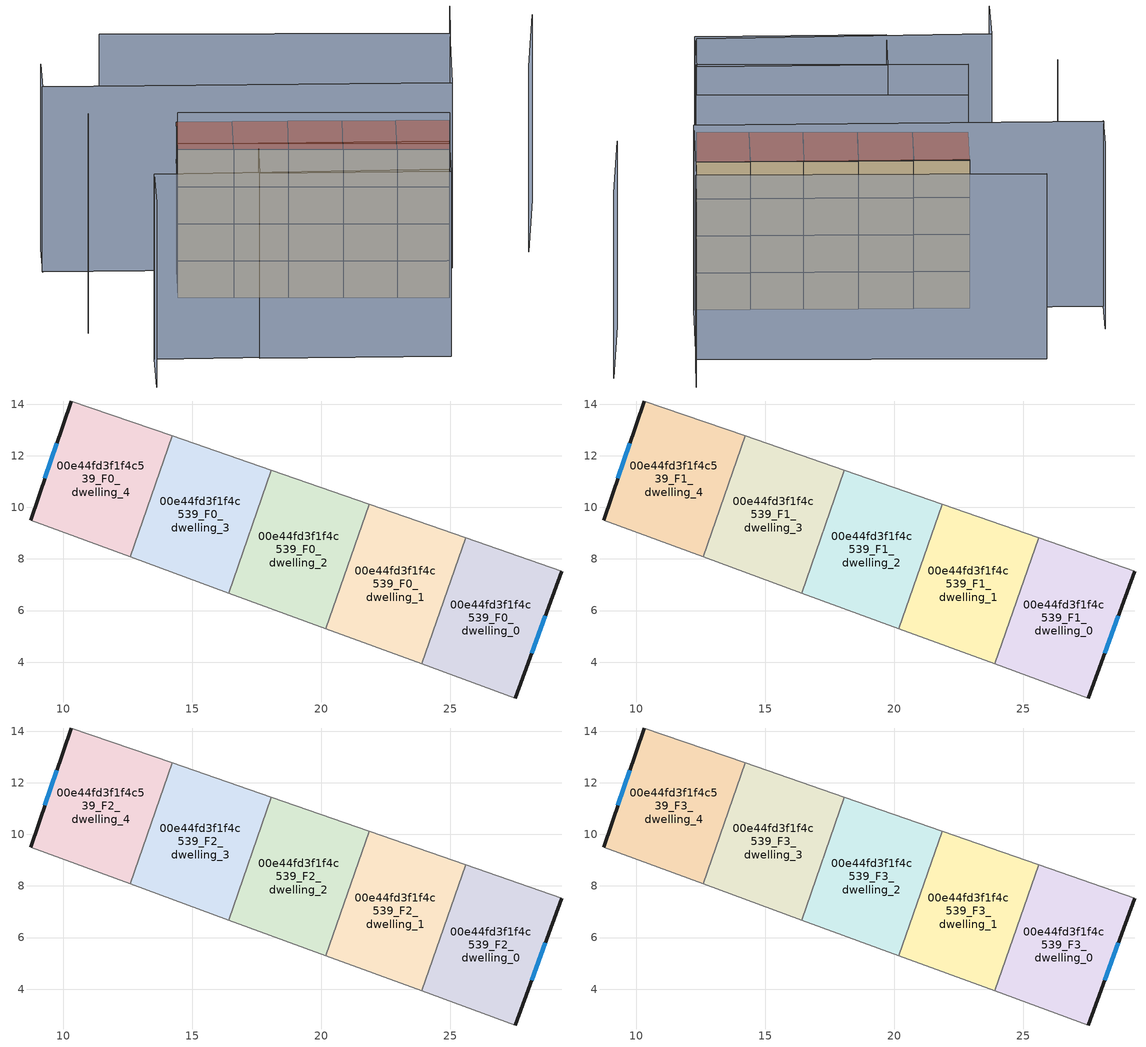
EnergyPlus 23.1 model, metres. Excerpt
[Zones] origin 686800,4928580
00e44fd3f1f4c539_F0_dwelling_0
 floor ground (EU_floor_Construction): 29.34,7.53 27.52,2.61 23.9,3.94 25.6,8.83 z0
 wall outside (EU_wall_Construction): 27.52,2.61 29.34,7.53 z0:3
 wall adiabatic (EU_wall_Construction): 23.9,3.94 27.52,2.61 / 29.34,7.53 25.6,8.83 z0:3
 wall to 00e44fd3f1f4c539_F0_dwelling_1 (EU_wall_Construction): 25.6,8.83 23.9,3.94 z0:3
 window (EU_Window_Construction): 28.16,4.35 28.69,5.79 z1.06:1.94
00e44fd3f1f4c539_F0_dwelling_1
 floor ground (EU_floor_Construction): 25.6,8.83 23.9,3.94 20.19,5.3 21.86,10.12 z0
 wall adiabatic (EU_wall_Construction): 20.19,5.3 23.9,3.94 / 25.6,8.83 21.86,10.12 z0:3
 wall to 00e44fd3f1f4c539_F0_dwelling_2 (EU_wall_Construction): 21.86,10.12 20.19,5.3 z0:3
00e44fd3f1f4c539_F0_dwelling_2
 floor ground (EU_floor_Construction): 21.86,10.12 20.19,5.3 16.42,6.68 18.07,11.44 z0
 wall adiabatic (EU_wall_Construction): 16.42,6.68 20.19,5.3 / 21.86,10.12 18.07,11.44 z0:3
 wall to 00e44fd3f1f4c539_F0_dwelling_3 (EU_wall_Construction): 18.07,11.44 16.42,6.68 z0:3
00e44fd3f1f4c539_F0_dwelling_3
 floor ground (EU_floor_Construction): 18.07,11.44 16.42,6.68 12.6,8.08 14.23,12.77 z0
 wall adiabatic (EU_wall_Construction): 12.6,8.08 16.42,6.68 / 18.07,11.44 14.23,12.77 z0:3
 wall to 00e44fd3f1f4c539_F0_dwelling_4 (EU_wall_Construction): 14.23,12.77 12.6,8.08 z0:3
00e44fd3f1f4c539_F0_dwelling_4
 floor ground (EU_floor_Construction): 14.23,12.77 12.6,8.08 8.74,9.49 10.32,14.12 z0
 wall outside (EU_wall_Construction): 10.32,14.12 8.74,9.49 z0:3
 wall adiabatic (EU_wall_Construction): 8.74,9.49 12.6,8.08 / 14.23,12.77 10.32,14.12 z0:3
 window (EU_Window_Construction): 9.76,12.49 9.3,11.13 z1.06:1.94
00e44fd3f1f4c539_F1_dwelling_0
 floor to 00e44fd3f1f4c539_F0_dwelling_0 (EU_floor_Construction): 29.34,7.53 27.52,2.61 23.9,3.94 25.6,8.83 z3
 wall outside (EU_wall_Construction): 27.52,2.61 29.34,7.53 z3:6
 wall adiabatic (EU_wall_Construction): 23.9,3.94 27.52,2.61 / 29.34,7.53 25.6,8.83 z3:6
 wall to 00e44fd3f1f4c539_F1_dwelling_1 (EU_wall_Construction): 25.6,8.83 23.9,3.94 z3:6
 window (EU_Window_Construction): 28.16,4.35 28.69,5.79 z4.06:4.94
00e44fd3f1f4c539_F1_dwelling_1
 floor to 00e44fd3f1f4c539_F0_dwelling_1 (EU_floor_Construction): 25.6,8.83 23.9,3.94 20.19,5.3 21.86,10.12 z3
 wall adiabatic (EU_wall_Construction): 20.19,5.3 23.9,3.94 / 25.6,8.83 21.86,10.12 z3:6
 wall to 00e44fd3f1f4c539_F1_dwelling_2 (EU_wall_Construction): 21.86,10.12 20.19,5.3 z3:6
00e44fd3f1f4c539_F1_dwelling_2
 floor to 00e44fd3f1f4c539_F0_dwelling_2 (EU_floor_Construction): 21.86,10.12 20.19,5.3 16.42,6.68 18.07,11.44 z3
 wall adiabatic (EU_wall_Construction): 16.42,6.68 20.19,5.3 / 21.86,10.12 18.07,11.44 z3:6
 wall to 00e44fd3f1f4c539_F1_dwelling_3 (EU_wall_Construction): 18.07,11.44 16.42,6.68 z3:6
00e44fd3f1f4c539_F1_dwelling_3
 floor to 00e44fd3f1f4c539_F0_dwelling_3 (EU_floor_Construction): 18.07,11.44 16.42,6.68 12.6,8.08 14.23,12.77 z3
 wall adiabatic (EU_wall_Construction): 12.6,8.08 16.42,6.68 / 18.07,11.44 14.23,12.77 z3:6
 wall to 00e44fd3f1f4c539_F1_dwelling_4 (EU_wall_Construction): 14.23,12.77 12.6,8.08 z3:6
00e44fd3f1f4c539_F1_dwelling_4
 floor to 00e44fd3f1f4c539_F0_dwelling_4 (EU_floor_Construction): 14.23,12.77 12.6,8.08 8.74,9.49 10.32,14.12 z3
 wall outside (EU_wall_Construction): 10.32,14.12 8.74,9.49 z3:6
 wall adiabatic (EU_wall_Construction): 8.74,9.49 12.6,8.08 / 14.23,12.77 10.32,14.12 z3:6
 window (EU_Window_Construction): 9.76,12.49 9.3,11.13 z4.06:4.94
00e44fd3f1f4c539_F2_dwelling_0
 floor to 00e44fd3f1f4c539_F1_dwelling_0 (EU_floor_Construction): 29.34,7.53 27.52,2.61 23.9,3.94 25.6,8.83 z6
 wall outside (EU_wall_Construction): 27.52,2.61 29.34,7.53 z6:9
 wall adiabatic (EU_wall_Construction): 23.9,3.94 27.52,2.61 / 29.34,7.53 25.6,8.83 z6:9
 wall to 00e44fd3f1f4c539_F2_dwelling_1 (EU_wall_Construction): 25.6,8.83 23.9,3.94 z6:9
 window (EU_Window_Construction): 28.16,4.35 28.69,5.79 z7.06:7.94
00e44fd3f1f4c539_F2_dwelling_1
 floor to 00e44fd3f1f4c539_F1_dwelling_1 (EU_floor_Construction): 25.6,8.83 23.9,3.94 20.19,5.3 21.86,10.12 z6
 wall adiabatic (EU_wall_Construction): 20.19,5.3 23.9,3.94 / 25.6,8.83 21.86,10.12 z6:9
 wall to 00e44fd3f1f4c539_F2_dwelling_2 (EU_wall_Construction): 21.86,10.12 20.19,5.3 z6:9
00e44fd3f1f4c539_F2_dwelling_2
 floor to 00e44fd3f1f4c539_F1_dwelling_2 (EU_floor_Construction): 21.86,10.12 20.19,5.3 16.42,6.68 18.07,11.44 z6
 wall adiabatic (EU_wall_Construction): 16.42,6.68 20.19,5.3 / 21.86,10.12 18.07,11.44 z6:9
 wall to 00e44fd3f1f4c539_F2_dwelling_3 (EU_wall_Construction): 18.07,11.44 16.42,6.68 z6:9
00e44fd3f1f4c539_F2_dwelling_3
 floor to 00e44fd3f1f4c539_F1_dwelling_3 (EU_floor_Construction): 18.07,11.44 16.42,6.68 12.6,8.08 14.23,12.77 z6
 wall adiabatic (EU_wall_Construction): 12.6,8.08 16.42,6.68 / 18.07,11.44 14.23,12.77 z6:9
 wall to 00e44fd3f1f4c539_F2_dwelling_4 (EU_wall_Construction): 14.23,12.77 12.6,8.08 z6:9
00e44fd3f1f4c539_F2_dwelling_4
 floor to 00e44fd3f1f4c539_F1_dwelling_4 (EU_floor_Construction): 14.23,12.77 12.6,8.08 8.74,9.49 10.32,14.12 z6
 wall outside (EU_wall_Construction): 10.32,14.12 8.74,9.49 z6:9
 wall adiabatic (EU_wall_Construction): 8.74,9.49 12.6,8.08 / 14.23,12.77 10.32,14.12 z6:9
 window (EU_Window_Construction): 9.76,12.49 9.3,11.13 z7.06:7.94
00e44fd3f1f4c539_F3_dwelling_0
 floor to 00e44fd3f1f4c539_F2_dwelling_0 (EU_floor_Construction): 29.34,7.53 27.52,2.61 23.9,3.94 25.6,8.83 z9
 wall outside (EU_wall_Construction): 27.52,2.61 29.34,7.53 z9:12
 wall adiabatic (EU_wall_Construction): 23.9,3.94 27.52,2.61 / 29.34,7.53 25.6,8.83 z9:12
 wall to 00e44fd3f1f4c539_F3_dwelling_1 (EU_wall_Construction): 25.6,8.83 23.9,3.94 z9:12
 window (EU_Window_Construction): 28.16,4.35 28.69,5.79 z10.06:10.94
 roof outside (EU_roof_Construction): 27.52,2.61 29.34,7.53 25.6,8.83 23.9,3.94 z12
00e44fd3f1f4c539_F3_dwelling_1
 floor to 00e44fd3f1f4c539_F2_dwelling_1 (EU_floor_Construction): 25.6,8.83 23.9,3.94 20.19,5.3 21.86,10.12 z9
 wall adiabatic (EU_wall_Construction): 20.19,5.3 23.9,3.94 / 25.6,8.83 21.86,10.12 z9:12
 wall to 00e44fd3f1f4c539_F3_dwelling_2 (EU_wall_Construction): 21.86,10.12 20.19,5.3 z9:12
 roof outside (EU_roof_Construction): 23.9,3.94 25.6,8.83 21.86,10.12 20.19,5.3 z12
00e44fd3f1f4c539_F3_dwelling_2
 floor to 00e44fd3f1f4c539_F2_dwelling_2 (EU_floor_Construction): 21.86,10.12 20.19,5.3 16.42,6.68 18.07,11.44 z9
 wall adiabatic (EU_wall_Construction): 16.42,6.68 20.19,5.3 / 21.86,10.12 18.07,11.44 z9:12
 wall to 00e44fd3f1f4c539_F3_dwelling_3 (EU_wall_Construction): 18.07,11.44 16.42,6.68 z9:12
 roof outside (EU_roof_Construction): 20.19,5.3 21.86,10.12 18.07,11.44 16.42,6.68 z12
00e44fd3f1f4c539_F3_dwelling_3
 floor to 00e44fd3f1f4c539_F2_dwelling_3 (EU_floor_Construction): 18.07,11.44 16.42,6.68 12.6,8.08 14.23,12.77 z9
 wall adiabatic (EU_wall_Construction): 12.6,8.08 16.42,6.68 / 18.07,11.44 14.23,12.77 z9:12
 wall to 00e44fd3f1f4c539_F3_dwelling_4 (EU_wall_Construction): 14.23,12.77 12.6,8.08 z9:12
 roof outside (EU_roof_Construction): 16.42,6.68 18.07,11.44 14.23,12.77 12.6,8.08 z12
00e44fd3f1f4c539_F3_dwelling_4
 floor to 00e44fd3f1f4c539_F2_dwelling_4 (EU_floor_Construction): 14.23,12.77 12.6,8.08 8.74,9.49 10.32,14.12 z9
 wall outside (EU_wall_Construction): 10.32,14.12 8.74,9.49 z9:12
 wall adiabatic (EU_wall_Construction): 8.74,9.49 12.6,8.08 / 14.23,12.77 10.32,14.12 z9:12
 window (EU_Window_Construction): 9.76,12.49 9.3,11.13 z10.06:10.94
 roof outside (EU_roof_Construction): 12.6,8.08 14.23,12.77 10.32,14.12 8.74,9.49 z12
shading: 1.9,-4.65 3.39,-0.01 / 3.39,-0.01 24.08,-6.67 / 35.75,8.12 39.13,16.58 / 32.46,16.01 29.53,7.47 / 29.53,7.47 0.95,17.24 / 33.99,20.13 32.39,15.67 / 32.39,15.67 8.06,24.4 / 2.49,11.64 0.42,5.92 / 2.2,20.91 0.96,17.14 / 10.76,-2.51 12.46,2.47 / 12.46,2.47 25.79,-2.07 / 25.79,-2.07 24.09,-7.05 / 24.09,-7.05 10.76,-2.51 / 8.74,9.49 27.52,2.61 / 27.52,2.61 25.66,-2.46 / 25.66,-2.46 6.88,4.42 / 6.88,4.42 8.74,9.49 z0:15
[Building]
EU S2 Campaign: North Axis=0; Terrain=City; Solar Distribution=FullExterior
[Site:Location]
Bologna: Latitude=44.5; Longitude=11.25; Time Zone=1; Elevation=37
[SizingPeriod:WeatherFileDays]
AnnualSizingPeriod: Begin Month=1; Begin Day of Month=1; End Month=12; End Day of Month=31; Day of Week for Start Day=Monday; Use Weather File Daylight Saving Period=No; Use Weather File Rain and Snow Indicators=No
[MATERIAL]
EU_InternalMass_Material: Roughness=MediumRough; Thickness=0.1; Conductivity=1; Density=1800; Specific Heat=900; Thermal Absorptance=0.9; Solar Absorptance=0.7; Visible Absorptance=0.7
[MATERIAL:NOMASS] Roughness=MediumRough; Thermal Absorptance=0.9; Solar Absorptance=0.7; Visible Absorptance=0.7
Name | Thermal Resistance
EU_wall_NoMass | 0.781309
EU_roof_NoMass | 0.418499
EU_floor_NoMass | 0.563442
[WINDOWMATERIAL:SIMPLEGLAZINGSYSTEM]
EU_Window_SimpleGlazing: UFactor=4.32879; Solar Heat Gain Coefficient=0.85; Visible Transmittance=0.85
[CONSTRUCTION]
EU_wall_Construction: EU_wall_NoMass
EU_roof_Construction: EU_roof_NoMass
EU_floor_Construction: EU_floor_NoMass
EU_InternalMass_Construction: EU_InternalMass_Material
EU_Window_Construction: EU_Window_SimpleGlazing
[ZONE] Type=1; Multiplier=1; Ceiling Height=autocalculate; Floor Area=autocalculate; Part of Total Floor Area=Yes
Name | Volume
00e44fd3f1f4c539_F0_dwelling_0 | 61.0151
00e44fd3f1f4c539_F1_dwelling_0; 00e44fd3f1f4c539_F2_dwelling_0; 00e44fd3f1f4c539_F3_dwelling_0 | 61.0159
00e44fd3f1f4c539_F0_dwelling_1; 00e44fd3f1f4c539_F1_dwelling_1; 00e44fd3f1f4c539_F2_dwelling_1; 00e44fd3f1f4c539_F3_dwelling_1 | 61.0129
00e44fd3f1f4c539_F0_dwelling_2 | 61.0188
00e44fd3f1f4c539_F1_dwelling_2; 00e44fd3f1f4c539_F2_dwelling_2; 00e44fd3f1f4c539_F3_dwelling_2 | 61.0195
00e44fd3f1f4c539_F0_dwelling_3; 00e44fd3f1f4c539_F0_dwelling_4 | 61.0232
00e44fd3f1f4c539_F1_dwelling_3; 00e44fd3f1f4c539_F2_dwelling_3; 00e44fd3f1f4c539_F3_dwelling_3; 00e44fd3f1f4c539_F1_dwelling_4; 00e44fd3f1f4c539_F2_dwelling_4; 00e44fd3f1f4c539_F3_dwelling_4 | 61.0225
[INTERNALMASS] Construction=EU_InternalMass_Construction
Name | Zone or ZoneList | Surface Area
00e44fd3f1f4c539_F0_dwelling_0_EU_InternalMass | 00e44fd3f1f4c539_F0_dwelling_0 | 20.3384
00e44fd3f1f4c539_F0_dwelling_1_EU_InternalMass | 00e44fd3f1f4c539_F0_dwelling_1 | 20.3379
00e44fd3f1f4c539_F0_dwelling_2_EU_InternalMass | 00e44fd3f1f4c539_F0_dwelling_2 | 20.3395
00e44fd3f1f4c539_F0_dwelling_3_EU_InternalMass | 00e44fd3f1f4c539_F0_dwelling_3 | 20.3407
00e44fd3f1f4c539_F0_dwelling_4_EU_InternalMass | 00e44fd3f1f4c539_F0_dwelling_4 | 20.341
00e44fd3f1f4c539_F1_dwelling_0_EU_InternalMass | 00e44fd3f1f4c539_F1_dwelling_0 | 20.3384
00e44fd3f1f4c539_F1_dwelling_1_EU_InternalMass | 00e44fd3f1f4c539_F1_dwelling_1 | 20.3379
00e44fd3f1f4c539_F1_dwelling_2_EU_InternalMass | 00e44fd3f1f4c539_F1_dwelling_2 | 20.3395
00e44fd3f1f4c539_F1_dwelling_3_EU_InternalMass | 00e44fd3f1f4c539_F1_dwelling_3 | 20.3407
00e44fd3f1f4c539_F1_dwelling_4_EU_InternalMass | 00e44fd3f1f4c539_F1_dwelling_4 | 20.341
00e44fd3f1f4c539_F2_dwelling_0_EU_InternalMass | 00e44fd3f1f4c539_F2_dwelling_0 | 20.3384
00e44fd3f1f4c539_F2_dwelling_1_EU_InternalMass | 00e44fd3f1f4c539_F2_dwelling_1 | 20.3379
00e44fd3f1f4c539_F2_dwelling_2_EU_InternalMass | 00e44fd3f1f4c539_F2_dwelling_2 | 20.3395
00e44fd3f1f4c539_F2_dwelling_3_EU_InternalMass | 00e44fd3f1f4c539_F2_dwelling_3 | 20.3407
00e44fd3f1f4c539_F2_dwelling_4_EU_InternalMass | 00e44fd3f1f4c539_F2_dwelling_4 | 20.341
00e44fd3f1f4c539_F3_dwelling_0_EU_InternalMass | 00e44fd3f1f4c539_F3_dwelling_0 | 20.3384
00e44fd3f1f4c539_F3_dwelling_1_EU_InternalMass | 00e44fd3f1f4c539_F3_dwelling_1 | 20.3379
00e44fd3f1f4c539_F3_dwelling_2_EU_InternalMass | 00e44fd3f1f4c539_F3_dwelling_2 | 20.3395
00e44fd3f1f4c539_F3_dwelling_3_EU_InternalMass | 00e44fd3f1f4c539_F3_dwelling_3 | 20.3407
00e44fd3f1f4c539_F3_dwelling_4_EU_InternalMass | 00e44fd3f1f4c539_F3_dwelling_4 | 20.341
[OTHEREQUIPMENT] Fuel Type=Electricity; Design Level Calculation Method=Watts/Area; Power per Zone Floor Area=1; Fraction Latent=0; Fraction Radiant=0; Fraction Lost=0; Carbon Dioxide Generation Rate=0; EndUse Subcategory=EU_Step8_InternalGains
Name | Zone or ZoneList or Space or SpaceList | Schedule
EU_Step8_InternalGain_00e44fd3f1f4c539_F0_dwelling_0_f000 | 00e44fd3f1f4c539_F0_dwelling_0 | EU_Step8_GainSchedule_00e44fd3f1f4c539_F0_dwelling_0_f000
EU_Step8_InternalGain_00e44fd3f1f4c539_F0_dwelling_1_f000 | 00e44fd3f1f4c539_F0_dwelling_1 | EU_Step8_GainSchedule_00e44fd3f1f4c539_F0_dwelling_1_f000
EU_Step8_InternalGain_00e44fd3f1f4c539_F0_dwelling_2_f000 | 00e44fd3f1f4c539_F0_dwelling_2 | EU_Step8_GainSchedule_00e44fd3f1f4c539_F0_dwelling_2_f000
EU_Step8_InternalGain_00e44fd3f1f4c539_F0_dwelling_3_f000 | 00e44fd3f1f4c539_F0_dwelling_3 | EU_Step8_GainSchedule_00e44fd3f1f4c539_F0_dwelling_3_f000
EU_Step8_InternalGain_00e44fd3f1f4c539_F0_dwelling_4_f000 | 00e44fd3f1f4c539_F0_dwelling_4 | EU_Step8_GainSchedule_00e44fd3f1f4c539_F0_dwelling_4_f000
EU_Step8_InternalGain_00e44fd3f1f4c539_F1_dwelling_0_f000 | 00e44fd3f1f4c539_F1_dwelling_0 | EU_Step8_GainSchedule_00e44fd3f1f4c539_F1_dwelling_0_f000
EU_Step8_InternalGain_00e44fd3f1f4c539_F1_dwelling_1_f000 | 00e44fd3f1f4c539_F1_dwelling_1 | EU_Step8_GainSchedule_00e44fd3f1f4c539_F1_dwelling_1_f000
EU_Step8_InternalGain_00e44fd3f1f4c539_F1_dwelling_2_f000 | 00e44fd3f1f4c539_F1_dwelling_2 | EU_Step8_GainSchedule_00e44fd3f1f4c539_F1_dwelling_2_f000
EU_Step8_InternalGain_00e44fd3f1f4c539_F1_dwelling_3_f000 | 00e44fd3f1f4c539_F1_dwelling_3 | EU_Step8_GainSchedule_00e44fd3f1f4c539_F1_dwelling_3_f000
EU_Step8_InternalGain_00e44fd3f1f4c539_F1_dwelling_4_f000 | 00e44fd3f1f4c539_F1_dwelling_4 | EU_Step8_GainSchedule_00e44fd3f1f4c539_F1_dwelling_4_f000
EU_Step8_InternalGain_00e44fd3f1f4c539_F2_dwelling_0_f000 | 00e44fd3f1f4c539_F2_dwelling_0 | EU_Step8_GainSchedule_00e44fd3f1f4c539_F2_dwelling_0_f000
EU_Step8_InternalGain_00e44fd3f1f4c539_F2_dwelling_1_f000 | 00e44fd3f1f4c539_F2_dwelling_1 | EU_Step8_GainSchedule_00e44fd3f1f4c539_F2_dwelling_1_f000
EU_Step8_InternalGain_00e44fd3f1f4c539_F2_dwelling_2_f000 | 00e44fd3f1f4c539_F2_dwelling_2 | EU_Step8_GainSchedule_00e44fd3f1f4c539_F2_dwelling_2_f000
EU_Step8_InternalGain_00e44fd3f1f4c539_F2_dwelling_3_f000 | 00e44fd3f1f4c539_F2_dwelling_3 | EU_Step8_GainSchedule_00e44fd3f1f4c539_F2_dwelling_3_f000
EU_Step8_InternalGain_00e44fd3f1f4c539_F2_dwelling_4_f000 | 00e44fd3f1f4c539_F2_dwelling_4 | EU_Step8_GainSchedule_00e44fd3f1f4c539_F2_dwelling_4_f000
EU_Step8_InternalGain_00e44fd3f1f4c539_F3_dwelling_0_f000 | 00e44fd3f1f4c539_F3_dwelling_0 | EU_Step8_GainSchedule_00e44fd3f1f4c539_F3_dwelling_0_f000
EU_Step8_InternalGain_00e44fd3f1f4c539_F3_dwelling_1_f000 | 00e44fd3f1f4c539_F3_dwelling_1 | EU_Step8_GainSchedule_00e44fd3f1f4c539_F3_dwelling_1_f000
EU_Step8_InternalGain_00e44fd3f1f4c539_F3_dwelling_2_f000 | 00e44fd3f1f4c539_F3_dwelling_2 | EU_Step8_GainSchedule_00e44fd3f1f4c539_F3_dwelling_2_f000
EU_Step8_InternalGain_00e44fd3f1f4c539_F3_dwelling_3_f000 | 00e44fd3f1f4c539_F3_dwelling_3 | EU_Step8_GainSchedule_00e44fd3f1f4c539_F3_dwelling_3_f000
EU_Step8_InternalGain_00e44fd3f1f4c539_F3_dwelling_4_f000 | 00e44fd3f1f4c539_F3_dwelling_4 | EU_Step8_GainSchedule_00e44fd3f1f4c539_F3_dwelling_4_f000
[ZONEVENTILATION:DESIGNFLOWRATE] Schedule=EU_AlwaysOn; Design Flow Rate Calculation Method=AirChanges/Hour; Air Changes per Hour=0.692607; Ventilation Type=Natural; Fan Pressure Rise=0; Fan Total Efficiency=1; Constant Term Coefficient=1; Temperature Term Coefficient=0; Velocity Term Coefficient=0; Velocity Squared Term Coefficient=0; Minimum Indoor Temperature=-100; Maximum Indoor Temperature=100; Delta Temperature=-100; Minimum Outdoor Temperature=-100; Maximum Outdoor Temperature=100; Maximum Wind Speed=40
Name | Zone or ZoneList or Space or SpaceList
EU_ConstantAir_00e44fd3f1f4c539_F0_dwelling_0 | 00e44fd3f1f4c539_F0_dwelling_0
EU_ConstantAir_00e44fd3f1f4c539_F0_dwelling_1 | 00e44fd3f1f4c539_F0_dwelling_1
EU_ConstantAir_00e44fd3f1f4c539_F0_dwelling_2 | 00e44fd3f1f4c539_F0_dwelling_2
EU_ConstantAir_00e44fd3f1f4c539_F0_dwelling_3 | 00e44fd3f1f4c539_F0_dwelling_3
EU_ConstantAir_00e44fd3f1f4c539_F0_dwelling_4 | 00e44fd3f1f4c539_F0_dwelling_4
EU_ConstantAir_00e44fd3f1f4c539_F1_dwelling_0 | 00e44fd3f1f4c539_F1_dwelling_0
EU_ConstantAir_00e44fd3f1f4c539_F1_dwelling_1 | 00e44fd3f1f4c539_F1_dwelling_1
EU_ConstantAir_00e44fd3f1f4c539_F1_dwelling_2 | 00e44fd3f1f4c539_F1_dwelling_2
EU_ConstantAir_00e44fd3f1f4c539_F1_dwelling_3 | 00e44fd3f1f4c539_F1_dwelling_3
EU_ConstantAir_00e44fd3f1f4c539_F1_dwelling_4 | 00e44fd3f1f4c539_F1_dwelling_4
EU_ConstantAir_00e44fd3f1f4c539_F2_dwelling_0 | 00e44fd3f1f4c539_F2_dwelling_0
EU_ConstantAir_00e44fd3f1f4c539_F2_dwelling_1 | 00e44fd3f1f4c539_F2_dwelling_1
EU_ConstantAir_00e44fd3f1f4c539_F2_dwelling_2 | 00e44fd3f1f4c539_F2_dwelling_2
EU_ConstantAir_00e44fd3f1f4c539_F2_dwelling_3 | 00e44fd3f1f4c539_F2_dwelling_3
EU_ConstantAir_00e44fd3f1f4c539_F2_dwelling_4 | 00e44fd3f1f4c539_F2_dwelling_4
EU_ConstantAir_00e44fd3f1f4c539_F3_dwelling_0 | 00e44fd3f1f4c539_F3_dwelling_0
EU_ConstantAir_00e44fd3f1f4c539_F3_dwelling_1 | 00e44fd3f1f4c539_F3_dwelling_1
EU_ConstantAir_00e44fd3f1f4c539_F3_dwelling_2 | 00e44fd3f1f4c539_F3_dwelling_2
EU_ConstantAir_00e44fd3f1f4c539_F3_dwelling_3 | 00e44fd3f1f4c539_F3_dwelling_3
EU_ConstantAir_00e44fd3f1f4c539_F3_dwelling_4 | 00e44fd3f1f4c539_F3_dwelling_4
[HVACTEMPLATE:THERMOSTAT] Constant Heating Setpoint=20; Constant Cooling Setpoint=50
EU_HeatOnly_00e44fd3f1f4c539_F0_dwelling_0; EU_HeatOnly_00e44fd3f1f4c539_F0_dwelling_1; EU_HeatOnly_00e44fd3f1f4c539_F0_dwelling_2; EU_HeatOnly_00e44fd3f1f4c539_F0_dwelling_3; EU_HeatOnly_00e44fd3f1f4c539_F0_dwelling_4; EU_HeatOnly_00e44fd3f1f4c539_F1_dwelling_0; EU_HeatOnly_00e44fd3f1f4c539_F1_dwelling_1; EU_HeatOnly_00e44fd3f1f4c539_F1_dwelling_2; EU_HeatOnly_00e44fd3f1f4c539_F1_dwelling_3; EU_HeatOnly_00e44fd3f1f4c539_F1_dwelling_4; EU_HeatOnly_00e44fd3f1f4c539_F2_dwelling_0; EU_HeatOnly_00e44fd3f1f4c539_F2_dwelling_1; EU_HeatOnly_00e44fd3f1f4c539_F2_dwelling_2; EU_HeatOnly_00e44fd3f1f4c539_F2_dwelling_3; EU_HeatOnly_00e44fd3f1f4c539_F2_dwelling_4; EU_HeatOnly_00e44fd3f1f4c539_F3_dwelling_0; EU_HeatOnly_00e44fd3f1f4c539_F3_dwelling_1; EU_HeatOnly_00e44fd3f1f4c539_F3_dwelling_2; EU_HeatOnly_00e44fd3f1f4c539_F3_dwelling_3; EU_HeatOnly_00e44fd3f1f4c539_F3_dwelling_4
[HVACTEMPLATE:ZONE:IDEALLOADSAIRSYSTEM] System Availability Schedule=EU_AlwaysOn; Maximum Heating Supply Air Temperature=50; Minimum Cooling Supply Air Temperature=13; Maximum Heating Supply Air Humidity Ratio=0.0156; Minimum Cooling Supply Air Humidity Ratio=0.0077; Heating Limit=NoLimit; Cooling Limit=NoLimit; Heating Availability Schedule=EU_AlwaysOn; Cooling Availability Schedule=EU_CoolingOff; Dehumidification Control Type=ConstantSensibleHeatRatio; Cooling Sensible Heat Ratio=0.7; Dehumidification Setpoint=60; Humidification Control Type=None; Humidification Setpoint=30; Outdoor Air Method=None; Outdoor Air Flow Rate per Person=0.00944; Outdoor Air Flow Rate per Zone Floor Area=0; Outdoor Air Flow Rate per Zone=0; Demand Controlled Ventilation Type=None; Outdoor Air Economizer Type=NoEconomizer; Heat Recovery Type=None; Sensible Heat Recovery Effectiveness=0.7; Latent Heat Recovery Effectiveness=0.65
Name | Template Thermostat
00e44fd3f1f4c539_F0_dwelling_0 | EU_HeatOnly_00e44fd3f1f4c539_F0_dwelling_0
00e44fd3f1f4c539_F0_dwelling_1 | EU_HeatOnly_00e44fd3f1f4c539_F0_dwelling_1
00e44fd3f1f4c539_F0_dwelling_2 | EU_HeatOnly_00e44fd3f1f4c539_F0_dwelling_2
00e44fd3f1f4c539_F0_dwelling_3 | EU_HeatOnly_00e44fd3f1f4c539_F0_dwelling_3
00e44fd3f1f4c539_F0_dwelling_4 | EU_HeatOnly_00e44fd3f1f4c539_F0_dwelling_4
00e44fd3f1f4c539_F1_dwelling_0 | EU_HeatOnly_00e44fd3f1f4c539_F1_dwelling_0
00e44fd3f1f4c539_F1_dwelling_1 | EU_HeatOnly_00e44fd3f1f4c539_F1_dwelling_1
00e44fd3f1f4c539_F1_dwelling_2 | EU_HeatOnly_00e44fd3f1f4c539_F1_dwelling_2
00e44fd3f1f4c539_F1_dwelling_3 | EU_HeatOnly_00e44fd3f1f4c539_F1_dwelling_3
00e44fd3f1f4c539_F1_dwelling_4 | EU_HeatOnly_00e44fd3f1f4c539_F1_dwelling_4
00e44fd3f1f4c539_F2_dwelling_0 | EU_HeatOnly_00e44fd3f1f4c539_F2_dwelling_0
00e44fd3f1f4c539_F2_dwelling_1 | EU_HeatOnly_00e44fd3f1f4c539_F2_dwelling_1
00e44fd3f1f4c539_F2_dwelling_2 | EU_HeatOnly_00e44fd3f1f4c539_F2_dwelling_2
00e44fd3f1f4c539_F2_dwelling_3 | EU_HeatOnly_00e44fd3f1f4c539_F2_dwelling_3
00e44fd3f1f4c539_F2_dwelling_4 | EU_HeatOnly_00e44fd3f1f4c539_F2_dwelling_4
00e44fd3f1f4c539_F3_dwelling_0 | EU_HeatOnly_00e44fd3f1f4c539_F3_dwelling_0
00e44fd3f1f4c539_F3_dwelling_1 | EU_HeatOnly_00e44fd3f1f4c539_F3_dwelling_1
00e44fd3f1f4c539_F3_dwelling_2 | EU_HeatOnly_00e44fd3f1f4c539_F3_dwelling_2
00e44fd3f1f4c539_F3_dwelling_3 | EU_HeatOnly_00e44fd3f1f4c539_F3_dwelling_3
00e44fd3f1f4c539_F3_dwelling_4 | EU_HeatOnly_00e44fd3f1f4c539_F3_dwelling_4
[SIZING:ZONE] Zone Cooling Design Supply Air Temperature Input Method=SupplyAirTemperature; Zone Cooling Design Supply Air Temperature=13; Zone Heating Design Supply Air Temperature Input Method=SupplyAirTemperature; Zone Heating Design Supply Air Temperature=50; Zone Cooling Design Supply Air Humidity Ratio=0.008; Zone Heating Design Supply Air Humidity Ratio=0.008; Cooling Design Air Flow Method=DesignDay; Cooling Design Air Flow Rate=0; Cooling Minimum Air Flow per Zone Floor Area=0.000762; Cooling Minimum Air Flow=0; Cooling Minimum Air Flow Fraction=0.2; Heating Design Air Flow Method=DesignDay; Heating Design Air Flow Rate=0; Heating Maximum Air Flow per Zone Floor Area=0.002032; Heating Maximum Air Flow=0.141576; Heating Maximum Air Flow Fraction=0.3; Account for Dedicated Outdoor Air System=No; Dedicated Outdoor Air System Control Strategy=NeutralSupplyAir; Dedicated Outdoor Air Low Setpoint Temperature for Design=autosize; Dedicated Outdoor Air High Setpoint Temperature for Design=autosize; Zone Load Sizing Method=Sensible Load Only No Latent Load; Zone Latent Cooling Design Supply Air Humidity Ratio Input Method=HumidityRatioDifference; Zone Cooling Design Supply Air Humidity Ratio Difference=0.005; Zone Latent Heating Design Supply Air Humidity Ratio Input Method=HumidityRatioDifference; Zone Humidification Design Supply Air Humidity Ratio Difference=0.005
00e44fd3f1f4c539_F0_dwelling_0; 00e44fd3f1f4c539_F0_dwelling_1; 00e44fd3f1f4c539_F0_dwelling_2; 00e44fd3f1f4c539_F0_dwelling_3; 00e44fd3f1f4c539_F0_dwelling_4; 00e44fd3f1f4c539_F1_dwelling_0; 00e44fd3f1f4c539_F1_dwelling_1; 00e44fd3f1f4c539_F1_dwelling_2; 00e44fd3f1f4c539_F1_dwelling_3; 00e44fd3f1f4c539_F1_dwelling_4; 00e44fd3f1f4c539_F2_dwelling_0; 00e44fd3f1f4c539_F2_dwelling_1; 00e44fd3f1f4c539_F2_dwelling_2; 00e44fd3f1f4c539_F2_dwelling_3; 00e44fd3f1f4c539_F2_dwelling_4; 00e44fd3f1f4c539_F3_dwelling_0; 00e44fd3f1f4c539_F3_dwelling_1; 00e44fd3f1f4c539_F3_dwelling_2; 00e44fd3f1f4c539_F3_dwelling_3; 00e44fd3f1f4c539_F3_dwelling_4
[SCHEDULE:CONSTANT]
Name | Hourly Value
EU_AlwaysOn | 1
EU_CoolingOff | 0
[SCHEDULE:FILE] Column Number=1; Rows to Skip at Top=0; Number of Hours of Data=8760; Column Separator=Comma; Interpolate to Timestep=No; Minutes per Item=60; Adjust Schedule for Daylight Savings=Yes
Name | File
EU_Step8_GainSchedule_00e44fd3f1f4c539_F0_dwelling_0_f000 | ../../schedules/00e44fd3f1f4c539/00e44fd3f1f4c539_F0_dwelling_0_f000_gain.csv
EU_Step8_GainSchedule_00e44fd3f1f4c539_F0_dwelling_1_f000 | ../../schedules/00e44fd3f1f4c539/00e44fd3f1f4c539_F0_dwelling_1_f000_gain.csv
EU_Step8_GainSchedule_00e44fd3f1f4c539_F0_dwelling_2_f000 | ../../schedules/00e44fd3f1f4c539/00e44fd3f1f4c539_F0_dwelling_2_f000_gain.csv
EU_Step8_GainSchedule_00e44fd3f1f4c539_F0_dwelling_3_f000 | ../../schedules/00e44fd3f1f4c539/00e44fd3f1f4c539_F0_dwelling_3_f000_gain.csv
EU_Step8_GainSchedule_00e44fd3f1f4c539_F0_dwelling_4_f000 | ../../schedules/00e44fd3f1f4c539/00e44fd3f1f4c539_F0_dwelling_4_f000_gain.csv
EU_Step8_GainSchedule_00e44fd3f1f4c539_F1_dwelling_0_f000 | ../../schedules/00e44fd3f1f4c539/00e44fd3f1f4c539_F1_dwelling_0_f000_gain.csv
EU_Step8_GainSchedule_00e44fd3f1f4c539_F1_dwelling_1_f000 | ../../schedules/00e44fd3f1f4c539/00e44fd3f1f4c539_F1_dwelling_1_f000_gain.csv
EU_Step8_GainSchedule_00e44fd3f1f4c539_F1_dwelling_2_f000 | ../../schedules/00e44fd3f1f4c539/00e44fd3f1f4c539_F1_dwelling_2_f000_gain.csv
EU_Step8_GainSchedule_00e44fd3f1f4c539_F1_dwelling_3_f000 | ../../schedules/00e44fd3f1f4c539/00e44fd3f1f4c539_F1_dwelling_3_f000_gain.csv
EU_Step8_GainSchedule_00e44fd3f1f4c539_F1_dwelling_4_f000 | ../../schedules/00e44fd3f1f4c539/00e44fd3f1f4c539_F1_dwelling_4_f000_gain.csv
EU_Step8_GainSchedule_00e44fd3f1f4c539_F2_dwelling_0_f000 | ../../schedules/00e44fd3f1f4c539/00e44fd3f1f4c539_F2_dwelling_0_f000_gain.csv
EU_Step8_GainSchedule_00e44fd3f1f4c539_F2_dwelling_1_f000 | ../../schedules/00e44fd3f1f4c539/00e44fd3f1f4c539_F2_dwelling_1_f000_gain.csv
EU_Step8_GainSchedule_00e44fd3f1f4c539_F2_dwelling_2_f000 | ../../schedules/00e44fd3f1f4c539/00e44fd3f1f4c539_F2_dwelling_2_f000_gain.csv
EU_Step8_GainSchedule_00e44fd3f1f4c539_F2_dwelling_3_f000 | ../../schedules/00e44fd3f1f4c539/00e44fd3f1f4c539_F2_dwelling_3_f000_gain.csv
EU_Step8_GainSchedule_00e44fd3f1f4c539_F2_dwelling_4_f000 | ../../schedules/00e44fd3f1f4c539/00e44fd3f1f4c539_F2_dwelling_4_f000_gain.csv
EU_Step8_GainSchedule_00e44fd3f1f4c539_F3_dwelling_0_f000 | ../../schedules/00e44fd3f1f4c539/00e44fd3f1f4c539_F3_dwelling_0_f000_gain.csv
EU_Step8_GainSchedule_00e44fd3f1f4c539_F3_dwelling_1_f000 | ../../schedules/00e44fd3f1f4c539/00e44fd3f1f4c539_F3_dwelling_1_f000_gain.csv
EU_Step8_GainSchedule_00e44fd3f1f4c539_F3_dwelling_2_f000 | ../../schedules/00e44fd3f1f4c539/00e44fd3f1f4c539_F3_dwelling_2_f000_gain.csv
EU_Step8_GainSchedule_00e44fd3f1f4c539_F3_dwelling_3_f000 | ../../schedules/00e44fd3f1f4c539/00e44fd3f1f4c539_F3_dwelling_3_f000_gain.csv
EU_Step8_GainSchedule_00e44fd3f1f4c539_F3_dwelling_4_f000 | ../../schedules/00e44fd3f1f4c539/00e44fd3f1f4c539_F3_dwelling_4_f000_gain.csv
